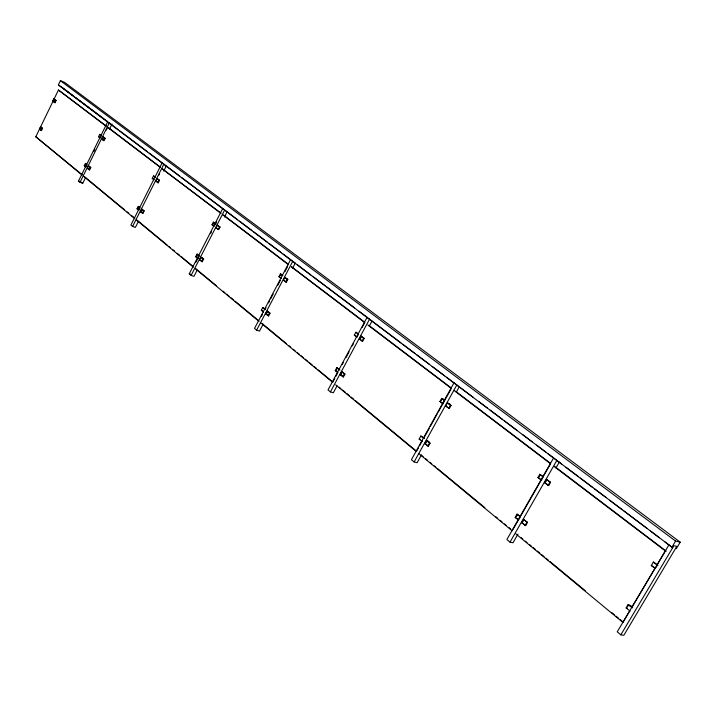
<?xml version="1.0" encoding="UTF-8"?>
<svg xmlns="http://www.w3.org/2000/svg" width="716" height="716" viewBox="0 0 716 716"><rect width="100%" height="100%" fill="white"/><g stroke="black" fill="none" stroke-linecap="round" stroke-linejoin="round"><path stroke-width="1.07" d="M664.717 541.735L672.673 547.74L58.372 84.882L60.395 80.684L64.646 82.421L680.2 542.173L676.369 548.599L675.582 548.42M39.434 129.175L40.517 126.929L42.557 128.352L41.465 130.607L39.434 129.175L40.239 129.605M54.971 102.737L52.742 101.01L53.834 98.745L56.072 100.473L54.971 102.737L52.912 101.341L54.013 99.077L54.541 99.291L53.807 100.795M82.161 175.134L35.8 136.783L58.452 90.019L106.147 125.944M39.962 129.381L41.054 127.135M40.928 130.401L42.02 128.146L40.517 126.929M54.434 102.522L55.535 100.258L54.013 99.077M85.41 163.409L87.057 164.752L85.902 167.096L84.255 165.754L85.41 163.409L86.26 163.866M99.703 134.375L101.386 135.664L100.213 138.036L98.548 136.738L99.703 134.375L100.562 134.823M85.186 165.181L85.956 163.615M85.625 177.487L82.698 183.43L78.447 181.184L107.704 121.774M93.832 151.434L94.807 149.465M79.959 182.455L109.271 122.955M87.424 168.341L88.587 165.996L89.133 166.193L90.789 167.535L89.625 169.889L87.424 168.341L89.625 169.889M103.014 136.72L105.171 138.385L103.999 140.757L103.453 140.542L101.77 139.235L102.934 136.872L103.48 137.078L102.63 139.692M106.245 130.169L107.624 127.359L160.5 167.517M89.079 169.692L90.243 167.338L88.587 165.996M103.453 140.542L104.626 138.17L102.934 136.872M109.548 128.978L111.991 124.029M138.251 206.351L140.076 207.837L138.841 210.298L137.016 208.812L138.251 206.351L139.146 206.826M154.128 179.85L152.266 178.409L153.51 175.93L154.414 176.404M137.911 209.287L138.806 206.557M162.147 162.818L130.903 225.057L132.576 226.462L135.387 227.428L138.358 221.504M132.576 226.462L163.883 164.125M140.533 211.676L141.768 209.215L142.332 209.412L144.167 210.907L142.923 213.368L140.533 211.676L142.923 213.368M157.135 178.508L159.525 180.36L158.272 182.84L155.846 181.184L157.099 178.705L157.654 178.911M158.612 175.572L159.596 173.612M141.088 211.873L142.332 209.412M142.368 213.171L143.603 210.71L141.768 209.215M157.717 182.634L158.97 180.146L157.099 178.705M163.687 171.124L166.166 166.184M198.609 256.623L197.723 258.342L195.692 256.686L197.016 254.108L199.621 255.961L197.016 254.108M215.006 224.645L214.111 226.372L212.043 224.77L213.377 222.175L216.017 223.983M198.296 258.539L196.265 256.883L197.589 254.305M212.992 225.272L212.607 224.976L213.941 222.381M197.025 270.415L193.973 276.358L191.109 275.418L189.239 273.852L222.739 208.499M195.898 262.181L197.92 258.234M210.567 233.55L211.578 231.581M216.59 221.808L215.632 223.678L215.06 223.473M191.109 275.418L224.681 209.967L181.452 177.38M199.612 259.89L200.936 257.304L203.559 259.156L202.234 261.752L199.612 259.89L200.185 260.078M217.36 225.021L220.027 227.079L218.693 229.693L216.035 227.867L217.378 225.263L217.941 225.468M201.661 261.555L202.986 258.968L200.936 257.304M218.12 229.487L219.463 226.874L217.378 225.263M224.466 216.957L226.999 212.008M263.613 312.113L261.34 310.252L262.754 307.54L265.001 309.079M281.272 278.461L278.945 276.662L280.377 273.924L282.65 275.436M280.001 275.946L280.958 274.13M290.589 259.657L254.511 328.447L256.605 330.201L259.523 331.096L263.139 324.214M261.421 316.436L262.441 314.494M264.992 309.625L266.012 307.683M268.563 302.823L269.583 300.872M270.603 298.93L273.163 294.07M277.754 285.317L280.305 280.457M284.914 271.65L287.501 266.728M256.605 330.201L292.772 261.304M265.734 313.841L267.166 311.12L267.748 311.308L270.048 313.178L268.616 315.899L265.734 313.841L268.616 315.899M283.429 280.144L284.87 277.396L287.796 279.41L286.346 282.158L283.429 280.144L284.01 280.341M266.316 314.029L267.748 311.308M292.558 268.223L295.135 263.309M268.035 315.72L269.467 312.99L267.166 311.12M285.774 281.961L287.214 279.204L284.87 277.396M337.845 372.678L335.267 370.575L336.806 367.72L339.975 369.993M355.879 332.242L358.51 334.283L356.953 337.173L354.33 335.133L355.879 332.242L358.385 333.916M335.267 370.575L335.858 370.754L337.397 367.89M367.084 317.331L328.017 389.925L330.389 391.912L333.352 392.744L337.057 385.879M334.766 378.388L332.654 382.326L260.767 322.862M335.831 376.419L337.415 373.466M342.185 364.605L343.25 362.636M345.9 357.714L349.077 351.807M352.254 345.909L353.31 343.94M362.198 327.427L364.766 322.665L291.376 266.925M330.389 391.912L369.554 319.193M340.243 374.638L341.783 371.765L342.373 371.935L344.978 374.056L343.429 376.929L340.243 374.638L343.429 376.929M359.405 339.071L360.962 336.171L361.553 336.359L359.987 339.259L359.405 339.071L362.636 341.308L364.202 338.408L361.535 336.35M340.834 374.808L342.373 371.935M369.304 326.057L371.944 321.162M342.839 376.759L344.387 373.877L344.978 374.056M362.054 341.12L363.621 338.22L364.202 338.408M422.091 441.423L419.155 439.033L420.829 435.999L424.373 438.55L420.829 435.999M444.189 401.551L442.918 403.851L439.919 401.524L441.611 398.463L444.394 400.334M440.94 400.933L442.202 398.642M453.998 382.863L411.423 459.69L414.125 461.945L417.133 462.706L421.447 454.929M418.502 447.715L416.372 451.572L335.652 384.805M419.567 445.791L422.234 440.975M423.836 438.085L429.17 428.454M430.244 426.53L437.181 414.009M438.246 412.085L443.052 403.421M414.125 461.945L456.817 384.984M424.821 443.651L426.512 440.617L427.103 440.779L430.074 443.186L428.383 446.229L424.821 443.651L425.42 443.813L427.103 440.779M445.701 406.008L447.411 402.938L448.001 403.117L451.026 405.453L449.317 408.532L445.701 406.008L449.317 408.532M456.522 391.733L459.216 386.873M427.783 446.068L429.475 443.025L430.074 443.186M448.726 408.353L450.436 405.283L451.026 405.453M518.545 520.129L515.171 517.373L517.006 514.16L520.299 516.487M539.801 474.305L543.256 476.972L541.394 480.23L537.94 477.554L539.801 474.305L543.14 476.588L550.568 463.78L453.881 390.345M516.227 516.71L517.605 514.303M537.94 477.554L538.539 477.706L540.392 474.466M553.602 457.954L506.892 539.533L509.998 542.137L513.014 542.773L517.963 534.136M512.737 529.858L518.277 520.174M520.496 516.308L540.992 480.508M519.002 519.324L520.389 516.907L517.006 514.16M509.998 542.137L556.842 460.406M521.687 522.689L523.539 519.467L527.549 522.376L525.696 525.607L521.687 522.689L522.913 523.342M546.809 479.416L550.55 482.307L548.68 485.573L544.599 482.718L546.469 479.46L547.06 479.613L545.664 482.056M523.208 521.221L524.13 519.601M555.938 467.942L559.241 462.187M525.097 525.472L526.949 522.241L527.549 522.376M548.08 485.421L549.96 482.154L550.55 482.307M630.053 611.115L626.133 607.92L628.165 604.492L632.684 607.795M655.328 568.602L651.318 565.488L653.377 562.033L657.977 565.264M627.234 607.168L628.755 604.608M668.896 544.885L617.228 631.816L620.835 634.841L623.833 635.316L676.799 546.38L673.89 545.69L620.835 634.841M629.668 611.061L622.92 622.419L515.842 533.85M631.915 607.275L654.979 568.477M655.847 567.734L656.876 566.007M671.724 547.516L675.564 541.063L680.2 542.173M626.133 607.92L627.449 608.618M651.318 565.488L655.095 568.092M656.644 564.557L657.234 564.691L665.379 550.98L554.363 466.662M515.171 517.373L517.766 519.145M544.599 482.718L545.198 482.87M419.155 439.033L420.301 439.633M439.919 401.524L440.51 401.694M444.054 400.351L444.654 400.53L451.357 388.43L367.872 325.019M261.34 310.252L262.342 310.78M269.467 312.99L270.048 313.178M354.33 335.133L356.828 336.806M358.027 333.907L358.609 334.095M189.239 273.852L191.145 274.479M202.986 258.968L203.559 259.156M195.692 256.686L196.265 256.883M287.214 279.204L287.796 279.41M278.945 276.662L281.218 278.175M137.016 208.812L137.579 209.009M143.603 210.71L144.167 210.907M78.447 181.184L80.273 181.837M216.035 227.867L216.608 228.073M219.463 226.874L220.027 227.079M212.043 224.77L212.607 224.976M84.255 165.754L85.106 166.21M90.243 167.338L90.789 167.535M158.97 180.146L159.525 180.36M152.266 178.409L153.17 178.884M155.846 181.184L156.41 181.39M35.8 136.783L82.125 174.713M155.023 177.103L155.578 177.308M42.02 128.146L42.557 128.352M98.548 136.738L99.085 136.944M101.77 139.235L102.316 139.45M104.626 138.17L105.171 138.385M52.912 101.341L53.449 101.556M55.535 100.258L56.072 100.473M58.372 84.882L107.391 121.541L105.61 120.19M60.395 80.684L675.564 541.063M61.916 87.245L74.401 96.66M76.182 98.002L103.829 118.847M108.286 122.212L118.104 129.614M119.885 130.956L147.55 151.81M149.331 153.152L179.671 176.029M225.173 210.343L237.667 219.758M239.457 221.101L251.942 230.525M253.733 231.868L267.113 241.963M268.903 243.306L281.388 252.721M283.178 254.073L295.663 263.488M297.453 264.83L310.834 274.926M312.624 276.269L325.118 285.693M326.899 287.035L354.563 307.889M359.02 311.254L400.96 342.875M402.741 344.217L415.235 353.641M417.016 354.984L429.51 364.399M432.187 366.422L444.681 375.837M446.462 377.18L458.956 386.604M460.746 387.947L473.231 397.362M478.592 401.399L487.515 408.129M490.192 410.152L502.677 419.567M504.467 420.91L516.961 430.334M522.313 434.37L532.131 441.772M536.588 445.128L546.406 452.53M548.188 453.881L561.577 463.968M566.034 467.333L578.528 476.749M580.309 478.1L592.803 487.515M594.584 488.858L606.183 497.602M609.755 500.296L622.249 509.72M624.03 511.063L625.82 512.405M626.715 513.077L647.04 528.408M650.576 531.075L659.418 537.743M108.438 127.681L160.447 167.168M220.877 213.046L162.058 168.708L220.904 213.395M223.499 215.033L288.503 264.392M291.358 266.558L364.757 322.281M368.749 325.315L451.349 388.027M455.653 391.294L550.568 463.35M554.363 466.232L666.256 551.186M58.452 90.019L106.219 126.293M222.649 214.719L288.53 264.759M443.088 398.91L444.591 400.065M448.887 403.385L450.4 404.549M153.51 175.93L155.372 177.371M213.377 222.175L215.444 223.777M280.377 273.924L282.704 275.723M360.962 336.171L363.621 338.22M441.611 398.463L444.618 400.781M447.411 402.938L450.436 405.283M546.469 479.46L549.96 482.154M653.377 562.033L657.395 565.139M155.891 180.987L158.272 182.84M216.026 227.625L217.727 228.941M283.992 280.332L286.346 282.158M359.969 339.241L362.636 341.308M441.065 402.124L442.694 403.394M538.539 477.706L539.175 478.207M539.873 478.753L541.287 479.836M544.939 482.673L548.68 485.573M202.368 257.787L203.738 258.897M428.007 441.02L429.484 442.22M630.438 605.405L632.004 606.685M262.754 307.54L265.045 309.393M336.806 367.72L339.384 369.814M341.783 371.765L344.387 373.877M426.512 440.617L429.475 443.025M523.539 519.467L526.949 522.241M628.165 604.492L632.094 607.687M200.561 260.391L202.234 261.752M335.858 370.754L337.737 372.284M425.966 444.26L428.383 446.229M523.611 523.906L525.696 525.607M84.345 176.557L124.539 209.779M127.099 211.9L128.808 213.314M131.377 215.435L133.946 217.557M137.168 220.224L166.971 244.872M168.681 246.277L170.381 247.682M172.932 249.795L174.641 251.209M177.192 253.321L179.752 255.433M181.452 256.838L193.374 266.692M195.916 268.795L216.339 285.684M223.15 291.314L224.851 292.719M226.551 294.124L229.111 296.236M230.812 297.65L233.362 299.753M235.063 301.168L258.897 320.866M262.504 323.847L286.463 343.662M289.031 345.783L290.741 347.197M293.309 349.319L295.028 350.733M297.588 352.863L299.306 354.277M301.015 355.691L303.584 357.812M305.293 359.226L307.862 361.347M309.572 362.761L312.14 364.892M313.85 366.306L316.418 368.427M318.137 369.841L332.68 381.87M339.115 387.186L340.834 388.609M342.552 390.032L345.13 392.162M346.848 393.576L349.426 395.706M351.135 397.129L353.713 399.26M355.431 400.683L416.408 451.089M421.42 455.233L423.138 456.656M425.707 458.777L427.416 460.191M429.985 462.321L431.703 463.735M434.272 465.856L435.981 467.28M437.7 468.694L484.813 507.644M495.946 516.854L497.665 518.268M500.233 520.398L501.943 521.812M504.52 523.933L506.23 525.356M508.799 527.477L510.517 528.891M521.033 537.591L522.743 539.005M525.311 541.135L527.021 542.549M529.598 544.67L531.308 546.084M533.017 547.507L535.586 549.628M537.304 551.043L539.873 553.173M541.582 554.587L544.151 556.708M545.869 558.122L548.438 560.252M550.148 561.666L585.267 590.7M611.822 612.654L614.391 614.775M616.1 616.19L618.669 618.32M620.387 619.734L622.956 621.855M83.53 176.261L134.814 218.684M136.326 219.937L193.365 267.113M195.056 268.509L258.87 321.296M418.806 453.586L512.182 530.825M81.185 182.168L82.698 183.43"/></g></svg>
